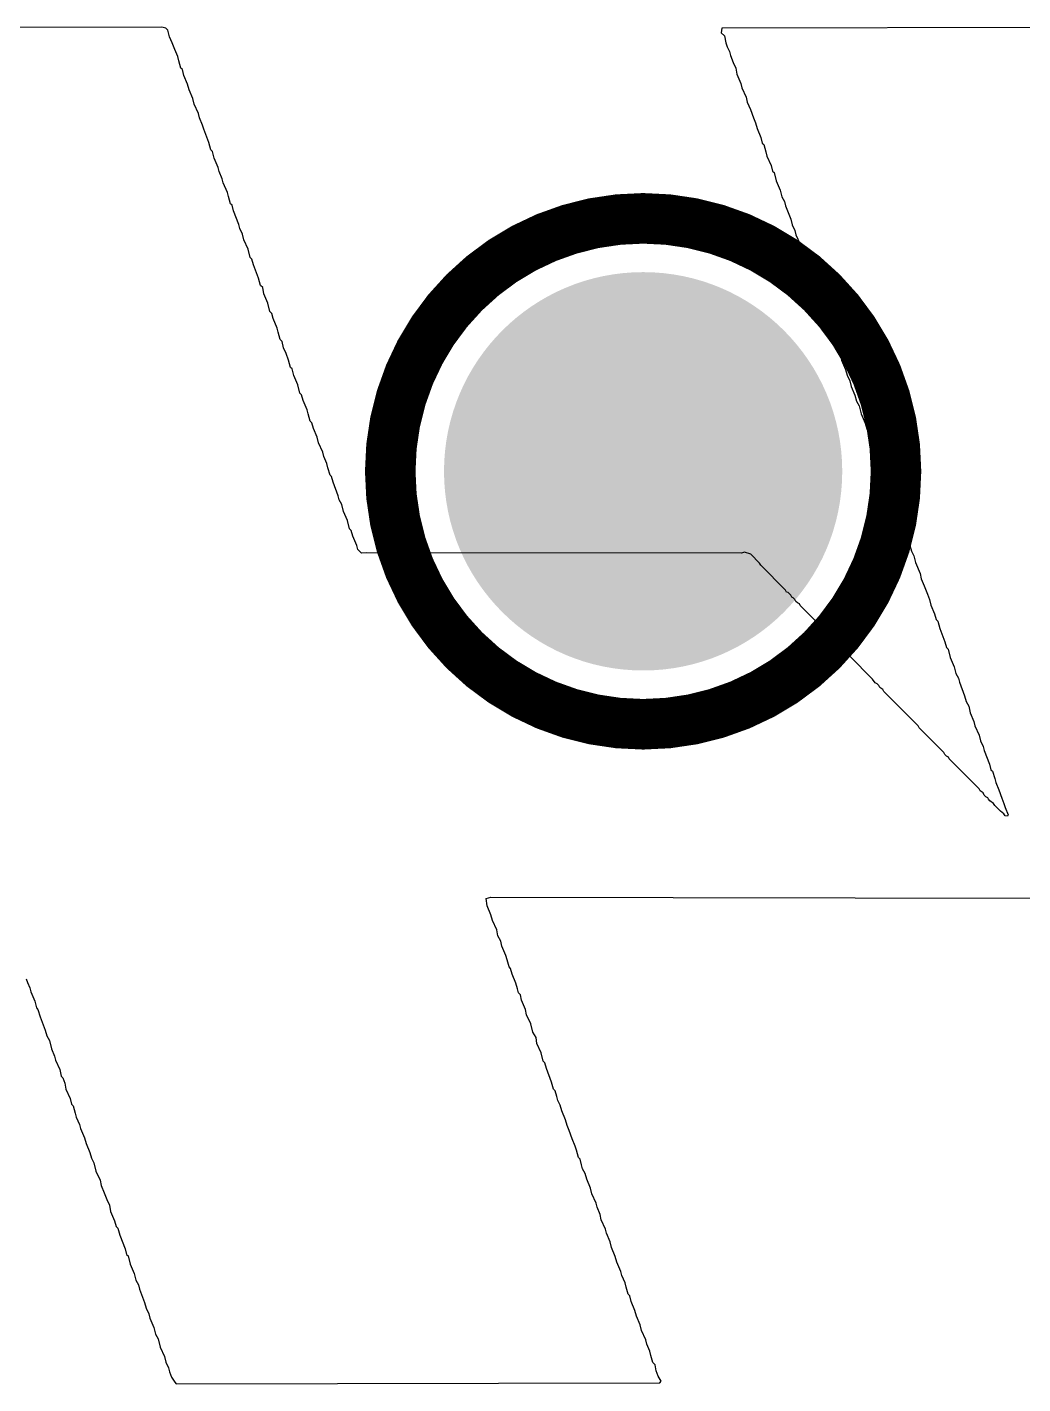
# Model space of a CAD drawing. Header units: inches. Extents: x -10 to 344, y -7 to 75.
# Drawn here: x 12.619 to 13.62, y 6.489 to 7.851 of the extents above; entities that cross this region are included whole.
import ezdxf

# ---------------------------------------------------------------- set-up
doc = ezdxf.new("R2010")
doc.units = ezdxf.units.IN
for name, color, linetype in [('Bottom Layer', 5, 'Continuous'), ('Bottom Overlay', 54, 'Continuous'), ('Drill Drawing', 1, 'Continuous'), ('Mid Layer 1', 16, 'Continuous'), ('Mid Layer 2', 76, 'Continuous'), ('Top Layer', 1, 'Continuous'), ('Via Holes', 16, 'Continuous')]:
    doc.layers.add(name, color=color, linetype=linetype)

msp = doc.modelspace()

# ---------------------------------------------------------------- hatches: boundary and pattern name
at = {"layer": 'Bottom Layer'}
h = msp.add_hatch(color=5, dxfattribs=at)
edge = h.paths.add_edge_path()
edge.add_arc((13.2381, 7.4051), 0.2, 0, 360)
at = {"layer": 'Mid Layer 1'}
h = msp.add_hatch(color=16, dxfattribs=at)
edge = h.paths.add_edge_path()
edge.add_arc((13.2381, 7.4051), 0.2, 0, 360)
at = {"layer": 'Mid Layer 2'}
h = msp.add_hatch(color=76, dxfattribs=at)
edge = h.paths.add_edge_path()
edge.add_arc((13.2381, 7.4051), 0.2, 0, 360)
at = {"layer": 'Top Layer'}
h = msp.add_hatch(color=1, dxfattribs=at)
edge = h.paths.add_edge_path()
edge.add_arc((13.2381, 7.4051), 0.2, 0, 360)
at = {"layer": 'Via Holes'}
h = msp.add_hatch(color=7, dxfattribs=at)
edge = h.paths.add_edge_path()
edge.add_arc((13.2381, 7.4051), 0.1, 0, 360)

# ---------------------------------------------------------------- linework, layer by layer
at = {"layer": 'Bottom Overlay'}
for p, q in [((12.7546, 7.8511), (12.272, 7.8501)), ((12.7587, 7.8501), (12.7546, 7.8511)), ((12.7608, 7.848), (12.7587, 7.8501)), ((12.7624, 7.8412), (12.7608, 7.848)), ((13.3172, 7.8501), (13.3166, 7.8454)), ((13.8059, 7.8511), (13.3172, 7.8501)), ((12.765, 7.8355), (12.7624, 7.8412)), ((12.7676, 7.8287), (12.765, 7.8355)), ((13.3166, 7.8454), (13.3198, 7.8423)), ((13.3198, 7.8423), (13.3213, 7.8355)), ((13.3213, 7.8355), (13.3224, 7.8313)), ((12.7707, 7.8215), (12.7676, 7.8287)), ((12.7717, 7.8173), (12.7707, 7.8215)), ((13.3224, 7.8313), (13.325, 7.8267)), ((13.325, 7.8267), (13.326, 7.8225)), ((13.326, 7.8225), (13.3286, 7.8157)), ((12.7738, 7.81), (12.7717, 7.8173)), ((12.7754, 7.8085), (12.7738, 7.81)), ((12.7769, 7.8027), (12.7754, 7.8085)), ((13.3286, 7.8157), (13.3312, 7.81)), ((13.3312, 7.81), (13.3322, 7.8038)), ((12.7806, 7.7939), (12.7769, 7.8027)), ((12.7821, 7.7882), (12.7806, 7.7939)), ((13.3322, 7.8038), (13.3364, 7.7944)), ((13.3364, 7.7944), (13.3374, 7.7903)), ((12.7858, 7.7793), (12.7821, 7.7882)), ((12.7873, 7.7736), (12.7858, 7.7793)), ((13.3374, 7.7903), (13.3416, 7.7809)), ((13.3416, 7.7809), (13.3426, 7.7757)), ((12.7915, 7.7643), (12.7873, 7.7736)), ((13.3426, 7.7757), (13.3458, 7.7684)), ((13.3458, 7.7684), (13.3489, 7.7601)), ((12.7925, 7.7601), (12.7915, 7.7643)), ((12.7956, 7.7528), (12.7925, 7.7601)), ((12.7967, 7.7487), (12.7956, 7.7528)), ((13.3489, 7.7601), (13.351, 7.7549)), ((13.351, 7.7549), (13.3525, 7.7492)), ((12.8019, 7.7351), (12.7967, 7.7487)), ((13.3525, 7.7492), (13.3562, 7.7403)), ((13.3562, 7.7403), (13.3577, 7.7346)), ((12.804, 7.7279), (12.8019, 7.7351)), ((12.8055, 7.7263), (12.804, 7.7279)), ((12.8071, 7.7195), (12.8055, 7.7263)), ((13.3577, 7.7346), (13.3593, 7.7331)), ((13.3593, 7.7331), (13.3614, 7.7258)), ((13.3614, 7.7258), (13.3624, 7.7216)), ((12.8112, 7.7102), (12.8071, 7.7195)), ((13.3624, 7.7216), (13.3666, 7.7123)), ((13.3666, 7.7123), (13.3681, 7.7066)), ((12.8123, 7.706), (12.8112, 7.7102)), ((12.8154, 7.6988), (12.8123, 7.706)), ((12.8164, 7.6946), (12.8154, 7.6988)), ((13.3681, 7.7066), (13.3697, 7.705)), ((13.3697, 7.705), (13.3718, 7.6967)), ((12.8206, 7.6852), (12.8164, 7.6946)), ((12.8216, 7.6811), (12.8206, 7.6852)), ((13.3718, 7.6967), (13.3759, 7.6873)), ((13.3759, 7.6873), (13.3775, 7.6806)), ((12.8237, 7.6738), (12.8216, 7.6811)), ((12.8253, 7.6722), (12.8237, 7.6738)), ((12.8268, 7.6665), (12.8253, 7.6722)), ((13.3775, 7.6806), (13.3801, 7.6759)), ((13.3801, 7.6759), (13.3811, 7.6717)), ((13.3811, 7.6717), (13.3863, 7.6582)), ((12.832, 7.653), (12.8268, 7.6665)), ((13.3863, 7.6582), (13.3879, 7.6525)), ((12.8331, 7.6488), (12.832, 7.653)), ((12.8357, 7.6431), (12.8331, 7.6488)), ((12.8372, 7.6374), (12.8357, 7.6431)), ((13.3879, 7.6525), (13.3905, 7.6468)), ((13.3905, 7.6468), (13.3915, 7.6426)), ((13.3915, 7.6426), (13.3957, 7.6332)), ((12.8414, 7.628), (12.8372, 7.6374)), ((13.3957, 7.6332), (13.3972, 7.6265)), ((12.8435, 7.6197), (12.8414, 7.628)), ((12.845, 7.6182), (12.8435, 7.6197)), ((12.8466, 7.6124), (12.845, 7.6182)), ((13.3972, 7.6265), (13.3998, 7.6218)), ((13.3998, 7.6218), (13.4019, 7.6135)), ((12.8518, 7.5989), (12.8466, 7.6124)), ((13.4019, 7.6135), (13.403, 7.6114)), ((13.403, 7.6114), (13.4061, 7.6041)), ((13.4061, 7.6041), (13.4076, 7.5984)), ((12.8539, 7.5916), (12.8518, 7.5989)), ((12.856, 7.5896), (12.8539, 7.5916)), ((12.857, 7.5833), (12.856, 7.5896)), ((13.4076, 7.5984), (13.4113, 7.5896)), ((13.4113, 7.5896), (13.4128, 7.5838)), ((12.8612, 7.574), (12.857, 7.5833)), ((13.4128, 7.5838), (13.4144, 7.5823)), ((13.4144, 7.5823), (13.4165, 7.575)), ((13.4165, 7.575), (13.4175, 7.5708)), ((12.8632, 7.5656), (12.8612, 7.574)), ((12.8653, 7.5636), (12.8632, 7.5656)), ((12.8664, 7.5584), (12.8653, 7.5636)), ((13.4175, 7.5708), (13.4206, 7.5636)), ((13.4206, 7.5636), (13.4217, 7.5594)), ((12.8705, 7.549), (12.8664, 7.5584)), ((12.8716, 7.5448), (12.8705, 7.549)), ((13.4217, 7.5594), (13.4258, 7.55)), ((13.4258, 7.55), (13.4274, 7.5443)), ((12.8736, 7.5376), (12.8716, 7.5448)), ((12.8757, 7.5355), (12.8736, 7.5376)), ((12.8768, 7.5292), (12.8757, 7.5355)), ((13.4274, 7.5443), (13.431, 7.5355)), ((13.431, 7.5355), (13.4326, 7.5298)), ((12.8794, 7.5235), (12.8768, 7.5292)), ((12.882, 7.5168), (12.8794, 7.5235)), ((13.4326, 7.5298), (13.4352, 7.5251)), ((13.4352, 7.5251), (13.4373, 7.5168)), ((12.884, 7.5095), (12.882, 7.5168)), ((12.8856, 7.5079), (12.884, 7.5095)), ((12.8872, 7.5012), (12.8856, 7.5079)), ((13.4373, 7.5168), (13.4414, 7.5074)), ((13.4414, 7.5074), (13.443, 7.5017)), ((12.8913, 7.4918), (12.8872, 7.5012)), ((13.443, 7.5017), (13.4456, 7.496)), ((13.4456, 7.496), (13.4472, 7.4902)), ((12.8934, 7.4835), (12.8913, 7.4918)), ((12.895, 7.4819), (12.8934, 7.4835)), ((12.8965, 7.4762), (12.895, 7.4819)), ((13.4472, 7.4902), (13.4508, 7.4814)), ((13.4508, 7.4814), (13.4524, 7.4757)), ((12.9007, 7.4668), (12.8965, 7.4762)), ((12.9017, 7.4627), (12.9007, 7.4668)), ((13.4524, 7.4757), (13.455, 7.471)), ((13.455, 7.471), (13.457, 7.4627)), ((12.9038, 7.4554), (12.9017, 7.4627)), ((12.9054, 7.4539), (12.9038, 7.4554)), ((12.9069, 7.4481), (12.9054, 7.4539)), ((13.457, 7.4627), (13.4581, 7.4606)), ((13.4581, 7.4606), (13.4612, 7.4533)), ((13.4612, 7.4533), (13.4628, 7.4476)), ((12.9106, 7.4393), (12.9069, 7.4481)), ((12.9121, 7.4336), (12.9106, 7.4393)), ((13.4628, 7.4476), (13.4654, 7.4419)), ((13.4654, 7.4419), (13.4664, 7.4377)), ((12.9163, 7.4242), (12.9121, 7.4336)), ((13.4664, 7.4377), (13.4706, 7.4284)), ((13.4706, 7.4284), (13.4721, 7.4216)), ((12.9173, 7.4201), (12.9163, 7.4242)), ((12.9204, 7.4128), (12.9173, 7.4201)), ((12.9215, 7.4086), (12.9204, 7.4128)), ((13.4721, 7.4216), (13.4758, 7.4128)), ((13.4758, 7.4128), (13.4768, 7.4086)), ((12.9236, 7.4013), (12.9215, 7.4086)), ((12.9251, 7.3998), (12.9236, 7.4013)), ((12.9267, 7.3941), (12.9251, 7.3998)), ((13.4768, 7.4086), (13.481, 7.3993)), ((13.481, 7.3993), (13.4825, 7.3935)), ((12.9319, 7.3805), (12.9267, 7.3941)), ((13.4825, 7.3935), (13.4851, 7.3878)), ((13.4851, 7.3878), (13.4862, 7.3837)), ((13.4862, 7.3837), (13.4903, 7.3733)), ((12.9329, 7.3764), (12.9319, 7.3805)), ((12.9355, 7.3717), (12.9329, 7.3764)), ((12.9371, 7.3649), (12.9355, 7.3717)), ((13.4903, 7.3733), (13.4914, 7.3691)), ((12.9412, 7.3556), (12.9371, 7.3649)), ((13.4914, 7.3691), (13.4955, 7.3597)), ((13.4955, 7.3597), (13.4971, 7.353)), ((12.9433, 7.3473), (12.9412, 7.3556)), ((12.9449, 7.3457), (12.9433, 7.3473)), ((12.9464, 7.34), (12.9449, 7.3457)), ((13.4971, 7.353), (13.4997, 7.3483)), ((13.4997, 7.3483), (13.5007, 7.3441)), ((13.5007, 7.3441), (13.5059, 7.3306)), ((12.9506, 7.3306), (12.9464, 7.34)), ((12.9516, 7.3265), (12.9506, 7.3306)), ((13.5059, 7.3306), (13.5075, 7.3249)), ((12.9553, 7.3228), (12.9516, 7.3265)), ((12.96, 7.3233), (12.9553, 7.3228)), ((13.3369, 7.3228), (12.96, 7.3233)), ((13.34, 7.3239), (13.3369, 7.3228)), ((13.3463, 7.3218), (13.34, 7.3239)), ((13.3551, 7.3129), (13.3463, 7.3218)), ((13.5075, 7.3249), (13.5101, 7.3202)), ((13.5101, 7.3202), (13.5116, 7.3135)), ((13.3562, 7.3109), (13.3551, 7.3129)), ((13.3811, 7.2859), (13.3562, 7.3109)), ((13.5116, 7.3135), (13.5163, 7.3025)), ((13.5163, 7.3025), (13.5173, 7.2973)), ((13.5173, 7.2973), (13.5205, 7.2901)), ((13.5205, 7.2901), (13.5236, 7.2817)), ((13.3822, 7.2838), (13.3811, 7.2859)), ((13.3837, 7.2833), (13.3822, 7.2838)), ((13.3863, 7.2807), (13.3837, 7.2833)), ((13.3874, 7.2786), (13.3863, 7.2807)), ((13.3889, 7.2781), (13.3874, 7.2786)), ((13.3905, 7.2765), (13.3889, 7.2781)), ((13.3915, 7.2745), (13.3905, 7.2765)), ((13.5236, 7.2817), (13.5257, 7.2765)), ((13.5257, 7.2765), (13.5272, 7.2708)), ((13.3931, 7.2729), (13.3915, 7.2745)), ((13.3952, 7.2719), (13.3931, 7.2729)), ((13.3957, 7.2703), (13.3952, 7.2719)), ((13.4212, 7.2448), (13.3957, 7.2703)), ((13.5272, 7.2708), (13.5309, 7.262)), ((13.5309, 7.262), (13.5324, 7.2563)), ((13.5324, 7.2563), (13.534, 7.2547)), ((13.534, 7.2547), (13.5361, 7.2474)), ((13.5361, 7.2474), (13.5413, 7.2339)), ((13.4264, 7.2386), (13.4212, 7.2448)), ((13.4284, 7.2375), (13.4264, 7.2386)), ((13.4316, 7.2334), (13.4284, 7.2375)), ((13.5413, 7.2339), (13.5428, 7.2282)), ((13.4336, 7.2323), (13.4316, 7.2334)), ((13.4352, 7.2308), (13.4336, 7.2323)), ((13.4362, 7.2287), (13.4352, 7.2308)), ((13.4378, 7.2271), (13.4362, 7.2287)), ((13.4399, 7.2261), (13.4378, 7.2271)), ((13.4409, 7.224), (13.4399, 7.2261)), ((13.4446, 7.2214), (13.4409, 7.224)), ((13.4456, 7.2194), (13.4446, 7.2214)), ((13.5428, 7.2282), (13.5444, 7.2266)), ((13.5444, 7.2266), (13.5465, 7.2183)), ((13.4685, 7.1965), (13.4456, 7.2194)), ((13.5465, 7.2183), (13.5506, 7.2089)), ((13.5506, 7.2089), (13.5522, 7.2022)), ((13.4711, 7.1928), (13.4685, 7.1965)), ((13.5522, 7.2022), (13.5548, 7.1975)), ((13.5548, 7.1975), (13.5558, 7.1934)), ((13.5558, 7.1934), (13.561, 7.1798)), ((13.4732, 7.1918), (13.4711, 7.1928)), ((13.4747, 7.1902), (13.4732, 7.1918)), ((13.4758, 7.1881), (13.4747, 7.1902)), ((13.4789, 7.1861), (13.4758, 7.1881)), ((13.4799, 7.184), (13.4789, 7.1861)), ((13.5142, 7.1497), (13.4799, 7.184)), ((13.561, 7.1798), (13.5626, 7.1741)), ((13.5626, 7.1741), (13.5652, 7.1694)), ((13.5652, 7.1694), (13.5667, 7.1627)), ((13.5667, 7.1627), (13.5704, 7.1538)), ((13.5704, 7.1538), (13.5714, 7.1497)), ((13.5153, 7.1476), (13.5142, 7.1497)), ((13.5402, 7.1226), (13.5153, 7.1476)), ((13.5714, 7.1497), (13.5756, 7.1403)), ((13.5756, 7.1403), (13.5771, 7.1346)), ((13.5771, 7.1346), (13.5797, 7.1289)), ((13.5797, 7.1289), (13.5808, 7.1247)), ((13.5413, 7.1206), (13.5402, 7.1226)), ((13.5428, 7.119), (13.5413, 7.1206)), ((13.5449, 7.118), (13.5428, 7.119)), ((13.5454, 7.1164), (13.5449, 7.118)), ((13.5756, 7.0862), (13.5454, 7.1164)), ((13.5808, 7.1247), (13.586, 7.1112)), ((13.586, 7.1112), (13.5875, 7.1055)), ((13.5875, 7.1055), (13.5891, 7.1039)), ((13.5891, 7.1039), (13.5912, 7.0966)), ((13.5766, 7.0842), (13.5756, 7.0862)), ((13.5797, 7.0821), (13.5766, 7.0842)), ((13.5912, 7.0966), (13.5922, 7.0925)), ((13.5922, 7.0925), (13.5953, 7.0852)), ((13.5953, 7.0852), (13.5985, 7.0769)), ((13.5808, 7.08), (13.5797, 7.0821)), ((13.5823, 7.0784), (13.5808, 7.08)), ((13.5844, 7.0774), (13.5823, 7.0784)), ((13.5849, 7.0758), (13.5844, 7.0774)), ((13.5865, 7.0743), (13.5849, 7.0758)), ((13.5901, 7.0717), (13.5865, 7.0743)), ((13.5912, 7.0696), (13.5901, 7.0717)), ((13.5985, 7.0769), (13.6005, 7.0717)), ((13.6005, 7.0717), (13.6016, 7.0675)), ((13.5969, 7.0639), (13.5912, 7.0696)), ((13.6005, 7.0613), (13.5969, 7.0639)), ((13.6016, 7.0592), (13.6005, 7.0613)), ((13.6016, 7.0675), (13.6047, 7.0602)), ((13.6042, 7.0587), (13.6016, 7.0592)), ((13.6047, 7.0602), (13.6042, 7.0587)), ((13.0806, 6.976), (13.0853, 6.9776)), ((13.0816, 6.9687), (13.0806, 6.976)), ((13.0853, 6.9776), (13.6343, 6.9765)), ((13.0853, 6.9599), (13.0816, 6.9687)), ((13.0868, 6.9542), (13.0853, 6.9599)), ((13.091, 6.9448), (13.0868, 6.9542)), ((13.092, 6.9386), (13.091, 6.9448)), ((13.0951, 6.9334), (13.092, 6.9386)), ((13.0962, 6.9282), (13.0951, 6.9334)), ((13.1003, 6.9188), (13.0962, 6.9282)), ((13.1014, 6.9147), (13.1003, 6.9188)), ((13.1035, 6.9074), (13.1014, 6.9147)), ((13.105, 6.9058), (13.1035, 6.9074)), ((12.6183, 6.8954), (12.6199, 6.8918)), ((13.1066, 6.9001), (13.105, 6.9058)), ((13.1102, 6.8913), (13.1066, 6.9001)), ((12.6199, 6.8918), (12.622, 6.8866)), ((12.622, 6.8866), (12.623, 6.8824)), ((12.623, 6.8824), (12.6272, 6.8731)), ((13.1118, 6.8855), (13.1102, 6.8913)), ((13.1128, 6.8814), (13.1118, 6.8855)), ((13.1149, 6.8793), (13.1128, 6.8814)), ((12.6272, 6.8731), (12.6287, 6.8663)), ((12.6287, 6.8663), (12.6303, 6.8647)), ((13.1159, 6.8741), (13.1149, 6.8793)), ((13.1201, 6.8647), (13.1159, 6.8741)), ((12.6303, 6.8647), (12.6324, 6.8575)), ((12.6324, 6.8575), (12.6376, 6.8439)), ((13.1211, 6.8595), (13.1201, 6.8647)), ((13.1253, 6.8502), (13.1211, 6.8595)), ((12.6376, 6.8439), (12.6391, 6.8382)), ((13.1274, 6.8419), (13.1253, 6.8502)), ((13.1305, 6.8367), (13.1274, 6.8419)), ((12.6391, 6.8382), (12.6417, 6.8335)), ((12.6417, 6.8335), (12.6438, 6.8252)), ((12.6438, 6.8252), (12.6469, 6.8179)), ((13.1315, 6.8304), (13.1305, 6.8367)), ((13.1357, 6.8211), (13.1315, 6.8304)), ((12.6469, 6.8179), (12.648, 6.8138)), ((12.648, 6.8138), (12.6521, 6.8044)), ((13.1378, 6.8127), (13.1357, 6.8211)), ((13.1393, 6.8112), (13.1378, 6.8127)), ((12.6521, 6.8044), (12.6537, 6.7977)), ((13.1409, 6.8055), (13.1393, 6.8112)), ((13.1461, 6.7919), (13.1409, 6.8055)), ((12.6537, 6.7977), (12.6553, 6.7961)), ((12.6553, 6.7961), (12.6573, 6.7909)), ((12.6573, 6.7909), (12.6584, 6.7847)), ((12.6584, 6.7847), (12.6625, 6.7753)), ((13.1482, 6.7847), (13.1461, 6.7919)), ((13.1497, 6.7831), (13.1482, 6.7847)), ((12.6625, 6.7753), (12.6641, 6.7696)), ((13.1513, 6.7774), (13.1497, 6.7831)), ((13.1523, 6.7732), (13.1513, 6.7774)), ((13.1549, 6.7685), (13.1523, 6.7732)), ((12.6641, 6.7696), (12.6657, 6.768)), ((12.6657, 6.768), (12.6677, 6.7607)), ((12.6677, 6.7607), (12.6688, 6.7566)), ((13.1565, 6.7628), (13.1549, 6.7685)), ((13.1601, 6.754), (13.1565, 6.7628)), ((12.6688, 6.7566), (12.6719, 6.7493)), ((12.6719, 6.7493), (12.6729, 6.7451)), ((12.6729, 6.7451), (12.6771, 6.7358)), ((13.1617, 6.7483), (13.1601, 6.754)), ((13.1638, 6.7431), (13.1617, 6.7483)), ((12.6771, 6.7358), (12.6787, 6.7301)), ((12.6787, 6.7301), (12.6823, 6.7212)), ((13.1669, 6.7347), (13.1638, 6.7431)), ((13.17, 6.7275), (13.1669, 6.7347)), ((12.6823, 6.7212), (12.6839, 6.7155)), ((13.1711, 6.7233), (13.17, 6.7275)), ((13.1731, 6.716), (13.1711, 6.7233)), ((12.6839, 6.7155), (12.6865, 6.7108)), ((12.6865, 6.7108), (12.6885, 6.7025)), ((12.6885, 6.7025), (12.6927, 6.6932)), ((13.1747, 6.7145), (13.1731, 6.716)), ((13.1763, 6.7087), (13.1747, 6.7145)), ((13.1773, 6.7046), (13.1763, 6.7087)), ((13.1799, 6.6999), (13.1773, 6.7046)), ((12.6927, 6.6932), (12.6937, 6.688)), ((13.1815, 6.6942), (13.1799, 6.6999)), ((13.1851, 6.6853), (13.1815, 6.6942)), ((12.6937, 6.688), (12.6969, 6.6807)), ((12.6969, 6.6807), (12.6995, 6.6739)), ((13.1867, 6.6796), (13.1851, 6.6853)), ((13.1908, 6.6703), (13.1867, 6.6796)), ((12.6995, 6.6739), (12.7021, 6.6682)), ((12.7021, 6.6682), (12.7031, 6.662)), ((12.7031, 6.662), (12.7073, 6.6526)), ((13.1919, 6.6661), (13.1908, 6.6703)), ((13.195, 6.6588), (13.1919, 6.6661)), ((12.7073, 6.6526), (12.7088, 6.6469)), ((13.196, 6.6536), (13.195, 6.6588)), ((13.2002, 6.6443), (13.196, 6.6536)), ((12.7088, 6.6469), (12.7104, 6.6453)), ((12.7104, 6.6453), (12.7125, 6.638)), ((12.7125, 6.638), (12.7177, 6.6245)), ((13.2012, 6.6401), (13.2002, 6.6443)), ((13.2049, 6.6313), (13.2012, 6.6401)), ((12.7177, 6.6245), (12.7192, 6.6188)), ((13.2064, 6.6256), (13.2049, 6.6313)), ((13.2101, 6.6167), (13.2064, 6.6256)), ((12.7192, 6.6188), (12.7208, 6.6172)), ((12.7208, 6.6172), (12.7229, 6.6089)), ((12.7229, 6.6089), (12.727, 6.5996)), ((13.2116, 6.611), (13.2101, 6.6167)), ((13.2158, 6.6016), (13.2116, 6.611)), ((12.727, 6.5996), (12.7286, 6.5928)), ((13.2168, 6.5975), (13.2158, 6.6016)), ((13.2199, 6.5902), (13.2168, 6.5975)), ((12.7286, 6.5928), (12.7312, 6.5881)), ((12.7312, 6.5881), (12.7322, 6.584)), ((12.7322, 6.584), (12.7374, 6.5704)), ((13.221, 6.586), (13.2199, 6.5902)), ((13.2231, 6.5788), (13.221, 6.586)), ((12.7374, 6.5704), (12.739, 6.5647)), ((13.2246, 6.5772), (13.2231, 6.5788)), ((13.2262, 6.5715), (13.2246, 6.5772)), ((13.2298, 6.5626), (13.2262, 6.5715)), ((12.739, 6.5647), (12.7416, 6.559)), ((12.7416, 6.559), (12.7426, 6.5548)), ((12.7426, 6.5548), (12.7468, 6.5455)), ((13.2314, 6.5569), (13.2298, 6.5626)), ((13.235, 6.5481), (13.2314, 6.5569)), ((12.7468, 6.5455), (12.7483, 6.5387)), ((13.2366, 6.5424), (13.235, 6.5481)), ((13.2407, 6.533), (13.2366, 6.5424)), ((12.7483, 6.5387), (12.7509, 6.534)), ((12.7509, 6.534), (12.753, 6.5257)), ((12.753, 6.5257), (12.7572, 6.5164)), ((13.2418, 6.5288), (13.2407, 6.533)), ((13.2449, 6.5216), (13.2418, 6.5288)), ((12.7572, 6.5164), (12.7587, 6.5106)), ((13.2459, 6.5174), (13.2449, 6.5216)), ((13.248, 6.5101), (13.2459, 6.5174)), ((12.7587, 6.5106), (12.7613, 6.5049)), ((12.7613, 6.5049), (12.7624, 6.5008)), ((12.7624, 6.5008), (12.7644, 6.4956)), ((13.2501, 6.508), (13.248, 6.5101)), ((13.2511, 6.5018), (13.2501, 6.508)), ((13.2532, 6.4966), (13.2511, 6.5018)), ((12.7644, 6.4956), (12.7676, 6.4904)), ((12.7676, 6.4904), (12.7691, 6.4888)), ((12.7691, 6.4888), (13.2548, 6.4898)), ((13.2563, 6.4914), (13.2532, 6.4966)), ((13.2548, 6.4898), (13.2563, 6.4914))]:
    msp.add_line(p, q, dxfattribs=at)
at = {"layer": 'Drill Drawing'}
for points in [[(13.4921, 7.4051, 0.0508, 0.0508, 1), (12.9841, 7.4051, 0.0508, 0.0508, 1)], [(12.9714, 7.4051, 0.0254, 0.0254, 1), (12.9968, 7.4051, 0.0254, 0.0254, 1)], [(13.4794, 7.4051, 0.0254, 0.0254, 1), (13.5048, 7.4051, 0.0254, 0.0254, 1)]]:
    msp.add_lwpolyline(points, format="xyseb", close=True, dxfattribs=at)

doc.saveas('drawing.dxf')
